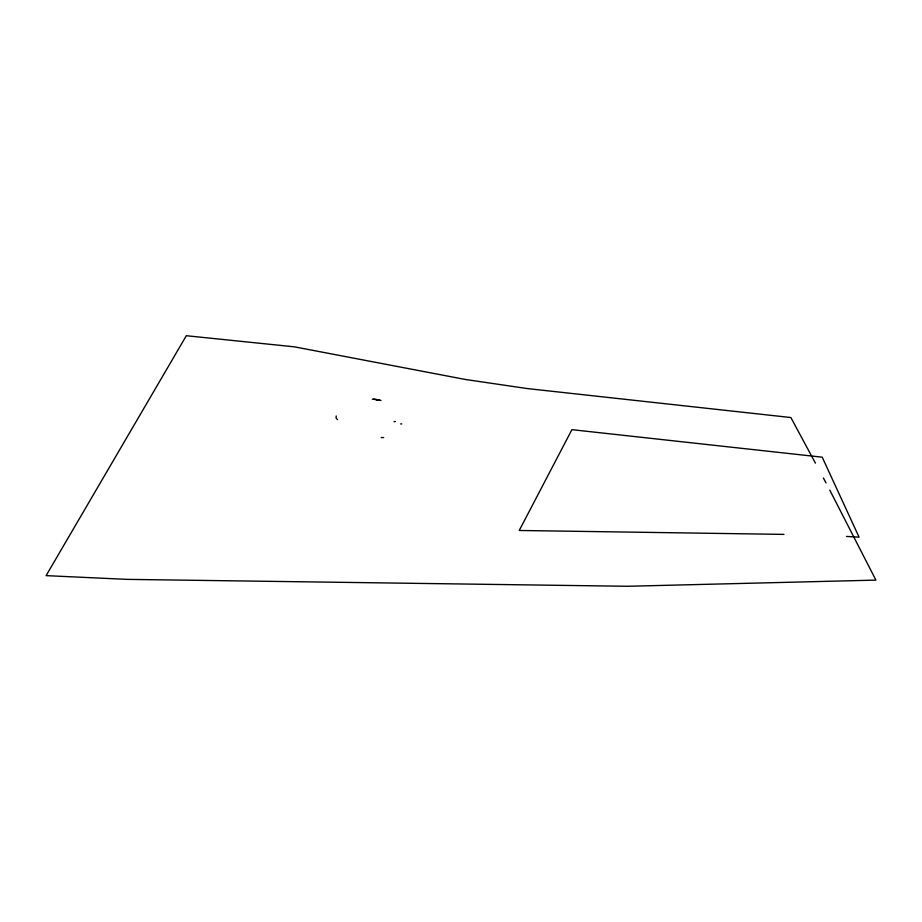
<?xml version="1.0" encoding="UTF-8"?>
<svg xmlns="http://www.w3.org/2000/svg" width="922" height="922" viewBox="0 0 922 922"><rect width="100%" height="100%" fill="white"/><g stroke="black" fill="none" stroke-linecap="round" stroke-linejoin="round"><path stroke-width="1.38" d="M336.207 415.995L336.127 418.219L337.544 419.648M401.727 423.901L400.667 423.936M395.388 421.515L394.04 421.665M380.982 400.448L378.227 400.171A3.919 0.657 8.5 0 0 376.268 399.814M381.189 437.558L383.656 437.558M783.954 534.391L519.247 530.473L571.917 429.664L822.217 457.185L859.074 537.169L846.431 536.431M372.269 399.122L379.737 400.09M373.583 399.157L376.683 399.48M815.417 463.132L790.869 417.539L527.476 388.588L465.679 379.53L294.302 346.822L186.325 335.723L46.1 575.639L127.144 579.373L627.559 586.277L875.9 580.111L829.788 490.135M823.392 477.988L826.043 482.932"/></g></svg>
